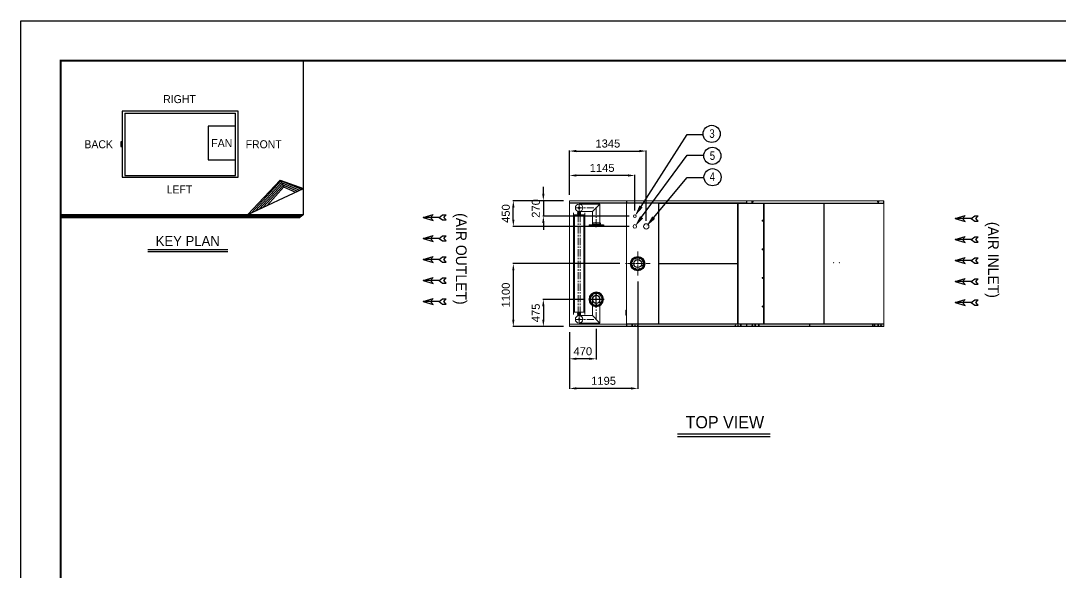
# Model space of a CAD drawing. Header units: millimetres. Extents: x -17070 to 51815, y -291348 to 34245.
# Drawn here: x 22408 to 40584, y 24602 to 34245 of the extents above; entities that cross this region are included whole.
import ezdxf
from ezdxf import colors
from ezdxf.entities.mleader import LeaderData, LeaderLine
from ezdxf.enums import TextEntityAlignment as Align
from ezdxf.math import Vec2, Vec3

# ---------------------------------------------------------------- set-up
doc = ezdxf.new("R2010")
doc.units = ezdxf.units.MM
doc.linetypes.add('CENTER', pattern=[2, 1.25, -0.25, 0.25, -0.25])
doc.linetypes.add('HIDDEN', pattern=[0.375, 0.25, -0.125])
for name, color, linetype in [('1', 1, 'CENTER'), ('3', 7, 'Continuous'), ('center', 1, 'CENTER'), ('FOUNDATION', 3, 'Continuous'), ('냉각탑', 4, 'Continuous'), ('냉각탑_box', 1, 'Continuous'), ('냉각탑_dim', 1, 'Continuous'), ('냉각탑_form', 1, 'Continuous'), ('냉각탑_text', 3, 'Continuous')]:
    doc.layers.add(name, color=color, linetype=linetype)
doc.styles.get("Standard").update_dxf_attribs({"font": 'arial.ttf'})
doc.styles.add('돋움', font='Dotum.ttf')
doc.dimstyles.new('1.40', dxfattribs={"dimscale": 20, "dimtxt": 1.5, "dimasz": 1, "dimexe": 0.5, "dimexo": 0.5, "dimgap": 0.5, "dimtad": 1, "dimdec": 0, "dimzin": 0, "dimdsep": 46, "dimtxsty": 'Standard', "dimcen": 0, "dimclrd": 2, "dimclre": 2, "dimclrt": 3, "dimadec": 0, "dimazin": 0, "dimtfac": 1, "dimtdec": 0, "dimtmove": 0, "dimatfit": 0, "dimfxl": 1, "dimtolj": 1, "dimtzin": 0, "dimlwd": -1, "dimlwe": -1, "dimarcsym": 0})

# ---------------------------------------------------------------- blocks, each defined once
blk = doc.blocks.new('화살표 IN OUT')
at = {"layer": '냉각탑_dim'}
for p, q in [((-323, 43), (-384, 43)), ((-343, 0), (-384, 43)), ((-384, -43), (-343, 0)), ((-266, 0), (-323, 43)), ((-266, 0), (-323, -43)), ((-266, 0), (0, 0)), ((-163, 50), (-122, 0)), ((0, 0), (-163, 50)), ((-163, -50), (-122, 0)), ((0, 0), (-163, -50)), ((-323, -43), (-384, -43))]:
    blk.add_line(p, q, dxfattribs=at)
blk = doc.blocks.new('*D269')
at = {"color": 2, "transparency": 16777216}
for p, q in [((32001, 28799), (32001, 28324)), ((32471, 28859), (32471, 28324)), ((32351, 28334), (32121, 28334))]:
    blk.add_line(p, q, dxfattribs=at)
for points in [[(32121, 28354), (32121, 28314), (32001, 28334)], [(32351, 28354), (32351, 28314), (32471, 28334)]]:
    blk.add_solid(points, dxfattribs=at)
at = {"layer": 'Defpoints', "color": 0, "transparency": 16777216}
for p in [(32471, 28959), (32001, 28899), (32001, 28334)]:
    blk.add_point(p, dxfattribs=at)
at = {"color": 3, "lineweight": 5, "transparency": 16777216, "insert": (32236, 28465), "char_height": 140, "attachment_point": 5}
blk.add_mtext('\\A1;470', dxfattribs=at)
blk = doc.blocks.new('*D270')
at = {"color": 2, "transparency": 16777216}
for p, q in [((32246, 29373), (31536, 29373)), ((31546, 29253), (31546, 29019)), ((31901, 28899), (31536, 28899))]:
    blk.add_line(p, q, dxfattribs=at)
for points in [[(31526, 29253), (31566, 29253), (31546, 29373)], [(31526, 29019), (31566, 29019), (31546, 28899)]]:
    blk.add_solid(points, dxfattribs=at)
at = {"layer": 'Defpoints', "color": 0, "transparency": 16777216}
for p in [(32346, 29373), (31546, 28899), (32001, 28899)]:
    blk.add_point(p, dxfattribs=at)
at = {"color": 3, "lineweight": 5, "transparency": 16777216, "insert": (31415, 29136), "char_height": 140, "attachment_point": 5, "rotation": 90}
blk.add_mtext('\\A1;475', dxfattribs=at)
blk = doc.blocks.new('*D271')
at = {"color": 2, "transparency": 16777216}
for p, q in [((32882, 29999), (31011, 29999)), ((31021, 29879), (31021, 29019)), ((31901, 28899), (31011, 28899))]:
    blk.add_line(p, q, dxfattribs=at)
for points in [[(31001, 29879), (31041, 29879), (31021, 29999)], [(31001, 29019), (31041, 29019), (31021, 28899)]]:
    blk.add_solid(points, dxfattribs=at)
at = {"layer": 'Defpoints', "color": 0, "transparency": 16777216}
for p in [(32982, 29999), (31021, 28899), (32001, 28899)]:
    blk.add_point(p, dxfattribs=at)
at = {"color": 3, "lineweight": 5, "transparency": 16777216, "insert": (30890, 29449), "char_height": 140, "attachment_point": 5, "rotation": 90}
blk.add_mtext('\\A1;1100', dxfattribs=at)
blk = doc.blocks.new('*D272')
at = {"color": 2, "transparency": 16777216}
for p, q in [((31546, 31219), (31546, 31339)), ((31901, 31099), (31536, 31099)), ((31546, 31099), (31546, 30829)), ((33046, 30829), (31536, 30829)), ((31546, 30709), (31546, 30589))]:
    blk.add_line(p, q, dxfattribs=at)
for points in [[(31526, 31219), (31566, 31219), (31546, 31099)], [(31526, 30709), (31566, 30709), (31546, 30829)]]:
    blk.add_solid(points, dxfattribs=at)
at = {"layer": 'Defpoints', "color": 0, "transparency": 16777216}
for p in [(32001, 31099), (31546, 30829), (33146, 30829)]:
    blk.add_point(p, dxfattribs=at)
at = {"color": 3, "lineweight": 5, "transparency": 16777216, "insert": (31415, 30964), "char_height": 140, "attachment_point": 5, "rotation": 90}
blk.add_mtext('\\A1;270', dxfattribs=at)
blk = doc.blocks.new('*D273')
at = {"color": 2, "transparency": 16777216}
for p, q in [((32001, 31199), (32001, 31977)), ((32121, 31967), (33226, 31967)), ((33346, 30749), (33346, 31977))]:
    blk.add_line(p, q, dxfattribs=at)
for points in [[(32121, 31987), (32121, 31947), (32001, 31967)], [(33226, 31987), (33226, 31947), (33346, 31967)]]:
    blk.add_solid(points, dxfattribs=at)
at = {"layer": 'Defpoints', "color": 0, "transparency": 16777216}
for p in [(33346, 31967), (32001, 31099), (33346, 30649)]:
    blk.add_point(p, dxfattribs=at)
at = {"color": 3, "lineweight": 5, "transparency": 16777216, "insert": (32674, 32098), "char_height": 140, "attachment_point": 5}
blk.add_mtext('\\A1;1345', dxfattribs=at)
blk = doc.blocks.new('*D279')
at = {"color": 2, "transparency": 16777216}
for p, q in [((31901, 31099), (31011, 31099)), ((31021, 30769), (31021, 30979)), ((33046, 30649), (31011, 30649))]:
    blk.add_line(p, q, dxfattribs=at)
for points in [[(31001, 30979), (31041, 30979), (31021, 31099)], [(31001, 30769), (31041, 30769), (31021, 30649)]]:
    blk.add_solid(points, dxfattribs=at)
at = {"layer": 'Defpoints', "color": 0, "transparency": 16777216}
for p in [(31021, 31099), (32001, 31099), (33146, 30649)]:
    blk.add_point(p, dxfattribs=at)
at = {"color": 3, "lineweight": 5, "transparency": 16777216, "insert": (30890, 30874), "char_height": 140, "attachment_point": 5, "rotation": 90}
blk.add_mtext('\\A1;450', dxfattribs=at)
blk = doc.blocks.new('*D280')
at = {"color": 2, "transparency": 16777216}
for p, q in [((33196, 29684), (33196, 27806)), ((32001, 28799), (32001, 27806)), ((33076, 27816), (32121, 27816))]:
    blk.add_line(p, q, dxfattribs=at)
for points in [[(32121, 27836), (32121, 27796), (32001, 27816)], [(33076, 27836), (33076, 27796), (33196, 27816)]]:
    blk.add_solid(points, dxfattribs=at)
at = {"layer": 'Defpoints', "color": 0, "transparency": 16777216}
for p in [(33196, 29784), (32001, 28899), (32001, 27816)]:
    blk.add_point(p, dxfattribs=at)
at = {"color": 3, "lineweight": 5, "transparency": 16777216, "insert": (32599, 27948), "char_height": 140, "attachment_point": 5}
blk.add_mtext('\\A1;1195', dxfattribs=at)
blk = doc.blocks.new('*D281')
at = {"color": 2, "transparency": 16777216}
for p, q in [((32001, 31199), (32001, 31550)), ((33026, 31540), (32121, 31540)), ((33146, 30929), (33146, 31550))]:
    blk.add_line(p, q, dxfattribs=at)
for points in [[(32121, 31560), (32121, 31520), (32001, 31540)], [(33026, 31560), (33026, 31520), (33146, 31540)]]:
    blk.add_solid(points, dxfattribs=at)
at = {"layer": 'Defpoints', "color": 0, "transparency": 16777216}
for p in [(32001, 31540), (32001, 31099), (33146, 30829)]:
    blk.add_point(p, dxfattribs=at)
at = {"color": 3, "lineweight": 5, "transparency": 16777216, "insert": (32574, 31672), "char_height": 140, "attachment_point": 5}
blk.add_mtext('\\A1;1145', dxfattribs=at)
blk = doc.blocks.new('A$C1AC2210B')
for p, q in [((10, 193), (40, 193)), ((10, 57), (10, 193)), ((40, 193), (45, 197)), ((40, 57), (40, 193)), ((45, 250), (65, 250)), ((45, 0), (45, 250)), ((45, 241), (65, 241)), ((45, 218), (65, 218)), ((65, 0), (65, 250)), ((65, 214), (68, 214)), ((68, 36), (68, 214)), ((10, 57), (40, 57)), ((40, 57), (45, 53)), ((45, 31), (65, 31)), ((45, 8), (65, 8)), ((65, 36), (68, 36)), ((45, 0), (65, 0))]:
    blk.add_line(p, q)
at = {"color": 1, "linetype": 'CENTER', "ltscale": 10}
for p, q in [((39, 230), (72, 230)), ((83, 125), (0, 125)), ((39, 20), (72, 20))]:
    blk.add_line(p, q, dxfattribs=at)
blk = doc.blocks.new('A$C08424155')
at = {"color": 1, "linetype": 'CENTER', "ltscale": 10}
for p, q in [((139, 279), (139, 0)), ((0, 139), (279, 139))]:
    blk.add_line(p, q, dxfattribs=at)
for centre, radius in [((139, 139), 125), ((65, 214), 11.5), ((139, 139), 68.1), ((139, 244), 11.5), ((214, 214), 11.5), ((34, 139), 11.5), ((65, 65), 11.5), ((139, 34), 11.5), ((214, 65), 11.5), ((244, 139), 11.5)]:
    blk.add_circle(centre, radius)
blk.add_circle((139, 139), 105, dxfattribs=at)
blk = doc.blocks.new('4')
at = {"color": 0, "lineweight": 20}
for p, q in [((32999, 31099), (32001, 31099)), ((32001, 31099), (32001, 28899)), ((32999, 31096), (32001, 31096)), ((32004, 31099), (32004, 28899)), ((32999, 31060), (32001, 31060)), ((32999, 31057), (32001, 31057)), ((32999, 28946), (32999, 31051)), ((33564, 31051), (33564, 30003)), ((33568, 31051), (33568, 30003)), ((33564, 29994), (33564, 28946)), ((33568, 29994), (33568, 28946)), ((33003, 28943), (33559, 28943))]:
    blk.add_line(p, q, dxfattribs=at)
at = {"lineweight": 20}
for p, q in [((33003, 31099), (32999, 31099)), ((32147, 30914), (32147, 30849)), ((32163, 30849), (32163, 30910)), ((32171, 31039), (32536, 31037)), ((32171, 30909), (32406, 30909)), ((32180, 30910), (32180, 30849)), ((32196, 30849), (32196, 30914)), ((32406, 30909), (32536, 31037)), ((32406, 30653), (32406, 30909)), ((32536, 30653), (32536, 31037)), ((32071, 30889), (32073, 30889)), ((32071, 30849), (32071, 30889)), ((32071, 30849), (32271, 30849)), ((32071, 30847), (32271, 30847)), ((32071, 29151), (32071, 30847)), ((32073, 30851), (32073, 30889)), ((32073, 30851), (32269, 30851)), ((32073, 30847), (32073, 30849)), ((32089, 29151), (32089, 30847)), ((32163, 30884), (32146, 30884)), ((32146, 30884), (32146, 30876)), ((32163, 30876), (32146, 30876)), ((32146, 30876), (32147, 30874)), ((32163, 30874), (32147, 30874)), ((32163, 30876), (32163, 30884)), ((32163, 30874), (32163, 30876)), ((32196, 30884), (32179, 30884)), ((32179, 30884), (32179, 30876)), ((32196, 30876), (32179, 30876)), ((32179, 30876), (32180, 30874)), ((32196, 30874), (32180, 30874)), ((32196, 30876), (32196, 30884)), ((32196, 30874), (32196, 30876)), ((32253, 29151), (32253, 30847)), ((32269, 30889), (32271, 30889)), ((32269, 30851), (32269, 30889)), ((32269, 30847), (32269, 30849)), ((32271, 30849), (32271, 30889)), ((32271, 29151), (32271, 30847)), ((32536, 30653), (32406, 30653)), ((32406, 29373), (32406, 29089)), ((32536, 29373), (32536, 28960)), ((32071, 29151), (32271, 29151)), ((32071, 29149), (32271, 29149)), ((32071, 29109), (32071, 29149)), ((32071, 29109), (32073, 29109)), ((32073, 29151), (32073, 29149)), ((32073, 29147), (32269, 29147)), ((32073, 29109), (32073, 29147)), ((32146, 29122), (32147, 29124)), ((32163, 29122), (32146, 29122)), ((32146, 29114), (32146, 29122)), ((32163, 29114), (32146, 29114)), ((32147, 29083), (32147, 29149)), ((32163, 29124), (32147, 29124)), ((32163, 29149), (32163, 29087)), ((32163, 29124), (32163, 29122)), ((32163, 29122), (32163, 29114)), ((32171, 29089), (32406, 29089)), ((32179, 29122), (32180, 29124)), ((32196, 29122), (32179, 29122)), ((32179, 29114), (32179, 29122)), ((32196, 29114), (32179, 29114)), ((32180, 29087), (32180, 29149)), ((32196, 29124), (32180, 29124)), ((32196, 29149), (32196, 29083)), ((32196, 29124), (32196, 29122)), ((32196, 29122), (32196, 29114)), ((32269, 29151), (32269, 29149)), ((32269, 29109), (32269, 29147)), ((32269, 29109), (32271, 29109)), ((32271, 29109), (32271, 29149)), ((32406, 29089), (32536, 28960)), ((32001, 28941), (33003, 28941)), ((32001, 28938), (33003, 28938)), ((32001, 28902), (33003, 28902)), ((32171, 28959), (32536, 28959)), ((32999, 28902), (32999, 28899)), ((32001, 28899), (33003, 28899))]:
    blk.add_line(p, q, dxfattribs=at)
at = {"color": 0, "lineweight": 20, "ltscale": 0.019444}
for p, q in [((32999, 31060), (32999, 31095)), ((33001, 31060), (33001, 31095)), ((33003, 31095), (33003, 31060)), ((32999, 28902), (32999, 28937)), ((33001, 28902), (33001, 28937)), ((33003, 28902), (33003, 28937))]:
    blk.add_line(p, q, dxfattribs=at)
at = {"color": 0, "lineweight": 20, "ltscale": 0.001111}
for p, q in [((32999, 31095), (33001, 31095)), ((33568, 29998), (33568, 30000)), ((33664, 30000), (33664, 29998)), ((33667, 30000), (33667, 29998)), ((33716, 29998), (33716, 30000)), ((33718, 30000), (33718, 29998)), ((33718, 29998), (33718, 30000)), ((33721, 29998), (33721, 30000)), ((33723, 29998), (33723, 30000)), ((33001, 28902), (32999, 28902)), ((33012, 28941), (33012, 28943)), ((33691, 28943), (33691, 28941)), ((33723, 28941), (33723, 28943))]:
    blk.add_line(p, q, dxfattribs=at)
at = {"color": 0, "lineweight": 20, "ltscale": 0.001944}
for p, q in [((33003, 31095), (33003, 31099)), ((33003, 31060), (33003, 31057)), ((33564, 31051), (33564, 31055)), ((33568, 31055), (33564, 31055)), ((33564, 31051), (33568, 31051)), ((33568, 31055), (33568, 31051)), ((33564, 30003), (33568, 30003)), ((33564, 29994), (33568, 29994)), ((33568, 30000), (33568, 30003)), ((33568, 29998), (33568, 29994)), ((33003, 28937), (33003, 28941)), ((33003, 28899), (33003, 28902)), ((33564, 28946), (33568, 28946)), ((33564, 28943), (33564, 28946)), ((33568, 28943), (33564, 28943)), ((33568, 28943), (33568, 28946))]:
    blk.add_line(p, q, dxfattribs=at)
at = {"color": 7, "lineweight": 20}
for p, q in [((33003, 31099), (35096, 31099)), ((33003, 31095), (35096, 31095)), ((37497, 31099), (35106, 31099)), ((37497, 31094), (35106, 31094)), ((35096, 31060), (33003, 31060)), ((35096, 31057), (33003, 31057)), ((34943, 31055), (33568, 31055)), ((34943, 31051), (33568, 31051)), ((34943, 30003), (34943, 31051)), ((34946, 30003), (34946, 31051)), ((34948, 31052), (34948, 28946)), ((34951, 31052), (34951, 28946)), ((35398, 28946), (35398, 31052)), ((35401, 28946), (35401, 31052)), ((35402, 28946), (35402, 31052)), ((35403, 31052), (35403, 28946)), ((36448, 31055), (35406, 31055)), ((35406, 31052), (35406, 28946)), ((36448, 31052), (35406, 31052)), ((36448, 28946), (36448, 31052)), ((36451, 28946), (36451, 31052)), ((36453, 31052), (36453, 28946)), ((37498, 31055), (36456, 31055)), ((36456, 31052), (36456, 28946)), ((37498, 31052), (36456, 31052)), ((37498, 28946), (37498, 31052)), ((37501, 28946), (37501, 31052)), ((33568, 30003), (34943, 30003)), ((33568, 30000), (34943, 30000)), ((34943, 29998), (33568, 29998)), ((34943, 29994), (33568, 29994)), ((34943, 28946), (34943, 29994)), ((34946, 28946), (34946, 29994)), ((33003, 28941), (35096, 28941)), ((33003, 28937), (35096, 28937)), ((33003, 28902), (35096, 28902)), ((33568, 28946), (34943, 28946)), ((33568, 28943), (34943, 28943)), ((35104, 28941), (36198, 28941)), ((35104, 28938), (36198, 28938)), ((35108, 28941), (36381, 28941)), ((36185, 28902), (35118, 28902)), ((35406, 28946), (36448, 28946)), ((35406, 28943), (36448, 28943)), ((36206, 28941), (37300, 28941)), ((36206, 28938), (37300, 28938)), ((37287, 28902), (36220, 28902)), ((36383, 28941), (37496, 28941)), ((36456, 28946), (37498, 28946)), ((36456, 28943), (37498, 28943)), ((33003, 28899), (35096, 28899)), ((36185, 28899), (35118, 28899)), ((37287, 28899), (36220, 28899))]:
    blk.add_line(p, q, dxfattribs=at)
at = {"color": 7, "lineweight": 20, "ltscale": 0.001944}
for p, q in [((35096, 31095), (35096, 31099)), ((34943, 31055), (34943, 31051)), ((34946, 31051), (34943, 31051)), ((35096, 31060), (35096, 31057)), ((34943, 30000), (34943, 30003)), ((34946, 30003), (34943, 30003)), ((34943, 29998), (34943, 29994)), ((34946, 29994), (34943, 29994)), ((34943, 28943), (34943, 28946)), ((34946, 28946), (34943, 28946)), ((35096, 28937), (35096, 28941)), ((35096, 28899), (35096, 28902))]:
    blk.add_line(p, q, dxfattribs=at)
at = {"color": 7, "lineweight": 20, "ltscale": 0.019444}
for p, q in [((35096, 31095), (35096, 31060)), ((35097, 31095), (35097, 31060)), ((35099, 31095), (35099, 31060)), ((35096, 28902), (35096, 28937)), ((35097, 28937), (35097, 28902)), ((35099, 28937), (35099, 28902))]:
    blk.add_line(p, q, dxfattribs=at)
at = {"color": 7, "lineweight": 20, "ltscale": 0.001111}
for p, q in [((35097, 31095), (35099, 31095)), ((34948, 30573), (34946, 30573)), ((34948, 30473), (34946, 30473)), ((34948, 30199), (34946, 30199)), ((34948, 30199), (34946, 30199)), ((34333, 29998), (34333, 30000)), ((36453, 30028), (36451, 30028)), ((36453, 30001), (36451, 30001)), ((36453, 29998), (36451, 29998)), ((36451, 29994), (36453, 29994)), ((34948, 29799), (34946, 29799)), ((34948, 29520), (34946, 29520)), ((34948, 29420), (34946, 29420)), ((34943, 28946), (34943, 28944)), ((34946, 28946), (34948, 28946)), ((34971, 28943), (34971, 28941)), ((35099, 28902), (35097, 28902)), ((36201, 28903), (36203, 28903)), ((36453, 28946), (36451, 28946)), ((37303, 28903), (37305, 28903)), ((37497, 28941), (37497, 28943)), ((37498, 28943), (37498, 28941)), ((36208, 28899), (36208, 28897)), ((36808, 28899), (36808, 28897))]:
    blk.add_line(p, q, dxfattribs=at)
at = {"color": 7, "lineweight": 20, "ltscale": 0.001778}
for p, q in [((35104, 31094), (35101, 31094)), ((37501, 31094), (37498, 31094))]:
    blk.add_line(p, q, dxfattribs=at)
at = {"color": 7, "lineweight": 20, "ltscale": 0.021834}
for p, q in [((35101, 31055), (35101, 31094)), ((35104, 31055), (35104, 31094)), ((35106, 31094), (35106, 31055)), ((37497, 31094), (37497, 31055)), ((37498, 31094), (37498, 31055))]:
    blk.add_line(p, q, dxfattribs=at)
at = {"color": 7, "lineweight": 20, "ltscale": 0.002611}
for p, q in [((35106, 31099), (35106, 31094)), ((37497, 31099), (37497, 31094))]:
    blk.add_line(p, q, dxfattribs=at)
at = {"color": 7, "lineweight": 20, "ltscale": 0.023556}
blk.add_line((37501, 31094), (37501, 31052), dxfattribs=at)
at = {"color": 1, "linetype": 'CENTER', "lineweight": 20, "ltscale": 100}
for p, q in [((32106, 30974), (32471, 30974)), ((32171, 30909), (32171, 31039)), ((32471, 30974), (32471, 30653)), ((32155, 30849), (32155, 29149)), ((32188, 30849), (32188, 29149)), ((32536, 29373), (32406, 29373)), ((32471, 29024), (32471, 29440)), ((32171, 29089), (32171, 28959)), ((32106, 29024), (32471, 29024))]:
    blk.add_line(p, q, dxfattribs=at)
at = {"color": 1, "linetype": 'CENTER', "lineweight": 20}
for p, q in [((32194, 30974), (32149, 30974)), ((32155, 30849), (32155, 30912)), ((32188, 30849), (32188, 30912)), ((32155, 29149), (32155, 29086)), ((32188, 29149), (32188, 29086)), ((32194, 29024), (32149, 29024))]:
    blk.add_line(p, q, dxfattribs=at)
at = {"color": 0, "lineweight": 20, "ltscale": 0.000235611}
for p, q in [((33003, 31055), (33003, 31055)), ((33003, 28943), (33003, 28943))]:
    blk.add_line(p, q, dxfattribs=at)
at = {"color": 0, "lineweight": 20, "ltscale": 0.079781}
blk.add_line((33147, 31055), (33003, 31055), dxfattribs=at)
at = {"color": 0, "lineweight": 20, "ltscale": 0.08516}
blk.add_line((33300, 31055), (33147, 31055), dxfattribs=at)
at = {"color": 0, "lineweight": 20, "ltscale": 0.037463}
blk.add_line((33300, 31055), (33367, 31055), dxfattribs=at)
at = {"color": 0, "lineweight": 20, "ltscale": 0.005645}
blk.add_line((33378, 31055), (33367, 31055), dxfattribs=at)
at = {"color": 0, "lineweight": 20, "ltscale": 0.034979}
blk.add_line((33441, 31055), (33378, 31055), dxfattribs=at)
at = {"color": 0, "lineweight": 20, "ltscale": 0.059235}
blk.add_line((33441, 31055), (33547, 31055), dxfattribs=at)
at = {"color": 0, "lineweight": 20, "ltscale": 0.006389}
blk.add_line((33547, 31055), (33559, 31055), dxfattribs=at)
at = {"color": 0, "lineweight": 20, "ltscale": 0.000942901}
blk.add_line((33562, 31053), (33562, 31055), dxfattribs=at)
at = {"color": 0, "lineweight": 20, "ltscale": 0.001382}
blk.add_line((33562, 31055), (33564, 31055), dxfattribs=at)
at = {"color": 0, "lineweight": 20, "ltscale": 0.000953889}
blk.add_line((33562, 31053), (33562, 31055), dxfattribs=at)
at = {"color": 0, "lineweight": 20, "ltscale": 6.55358e-06}
blk.add_line((33562, 31055), (33562, 31055), dxfattribs=at)
at = {"color": 0, "lineweight": 20, "ltscale": 0.319444}
blk.add_line((33562, 31051), (33562, 28943), dxfattribs=at)
at = {"color": 7, "lineweight": 20, "ltscale": 0.004778}
blk.add_line((34951, 31055), (34943, 31055), dxfattribs=at)
at = {"color": 7, "lineweight": 20, "ltscale": 0.000833335}
for p, q in [((34943, 31051), (34943, 31053)), ((36198, 28903), (36200, 28903)), ((37300, 28903), (37302, 28903)), ((37500, 28903), (37498, 28903))]:
    blk.add_line(p, q, dxfattribs=at)
at = {"color": 7, "lineweight": 20, "ltscale": 0.003056}
for p, q in [((34948, 31051), (34943, 31051)), ((34943, 28941), (34943, 28946))]:
    blk.add_line(p, q, dxfattribs=at)
at = {"color": 7, "lineweight": 20, "ltscale": 0.001722}
for p, q in [((34948, 31052), (34951, 31052)), ((34951, 31055), (34951, 31052)), ((35398, 31055), (35398, 31052)), ((35401, 31052), (35398, 31052)), ((35403, 31052), (35406, 31052)), ((35406, 31052), (35406, 31055)), ((36448, 31055), (36448, 31052)), ((36451, 31052), (36448, 31052)), ((36453, 31052), (36456, 31052)), ((36456, 31055), (36456, 31052)), ((37498, 31055), (37498, 31052)), ((37501, 31052), (37498, 31052)), ((36451, 30548), (36451, 30545)), ((36451, 30508), (36451, 30511)), ((36451, 29489), (36451, 29486)), ((36451, 29449), (36451, 29452)), ((34948, 28946), (34951, 28946)), ((34951, 28943), (34951, 28946)), ((35104, 28938), (35104, 28941)), ((35118, 28902), (35118, 28899)), ((35401, 28946), (35398, 28946)), ((35398, 28943), (35398, 28946)), ((35403, 28946), (35406, 28946)), ((35406, 28946), (35406, 28943)), ((36185, 28902), (36185, 28899)), ((36198, 28938), (36198, 28941)), ((36206, 28938), (36206, 28941)), ((36220, 28902), (36220, 28899)), ((36451, 28946), (36448, 28946)), ((36448, 28943), (36448, 28946)), ((36453, 28946), (36456, 28946)), ((36456, 28943), (36456, 28946)), ((37287, 28902), (37287, 28899)), ((37300, 28938), (37300, 28941)), ((37308, 28938), (37308, 28941)), ((37322, 28902), (37322, 28899)), ((37485, 28902), (37485, 28899)), ((37498, 28943), (37498, 28946)), ((37501, 28946), (37498, 28946)), ((37498, 28938), (37498, 28941))]:
    blk.add_line(p, q, dxfattribs=at)
at = {"color": 7, "lineweight": 20, "ltscale": 0.248222}
for p, q in [((35398, 31055), (34951, 31055)), ((35398, 31052), (34951, 31052)), ((34951, 28946), (35398, 28946)), ((34951, 28943), (35398, 28943))]:
    blk.add_line(p, q, dxfattribs=at)
at = {"color": 7, "lineweight": 20, "ltscale": 4.07181e-05}
blk.add_line((34951, 31052), (34951, 31052), dxfattribs=at)
at = {"color": 7, "lineweight": 20, "ltscale": 3.41968e-05}
blk.add_line((35356, 31055), (35356, 31055), dxfattribs=at)
at = {"color": 7, "lineweight": 20, "ltscale": 0.004556}
for p, q in [((35398, 31053), (35406, 31053)), ((36448, 31055), (36456, 31055)), ((36448, 31052), (36456, 31052)), ((35398, 28944), (35406, 28944)), ((36456, 28943), (36448, 28943))]:
    blk.add_line(p, q, dxfattribs=at)
at = {"color": 7, "lineweight": 20, "ltscale": 0.000277793}
for p, q in [((35402, 31052), (35401, 31052)), ((35402, 28946), (35401, 28946))]:
    blk.add_line(p, q, dxfattribs=at)
at = {"color": 7, "lineweight": 20, "ltscale": 0.000833333}
for p, q in [((35403, 31052), (35402, 31052)), ((35403, 28946), (35402, 28946)), ((36185, 28900), (36185, 28902)), ((36198, 28939), (36198, 28938)), ((37485, 28900), (37485, 28902)), ((37498, 28939), (37498, 28938))]:
    blk.add_line(p, q, dxfattribs=at)
at = {"color": 7, "lineweight": 20, "ltscale": 0.001295}
blk.add_line((37500, 31052), (37498, 31052), dxfattribs=at)
at = {"color": 6, "linetype": 'HIDDEN', "lineweight": 20}
for p, q in [((32073, 29151), (32073, 30847)), ((32269, 29151), (32269, 30847))]:
    blk.add_line(p, q, dxfattribs=at)
at = {"color": 7, "lineweight": 20, "ltscale": 5.55735e-05}
for p, q in [((36451, 30548), (36451, 30548)), ((36451, 30508), (36451, 30508)), ((36451, 29489), (36451, 29489)), ((36451, 29449), (36451, 29449))]:
    blk.add_line(p, q, dxfattribs=at)
at = {"color": 7, "lineweight": 20, "ltscale": 5.55722e-05}
for p, q in [((36451, 30545), (36451, 30545)), ((36451, 30511), (36451, 30511)), ((36451, 29486), (36451, 29486)), ((36451, 29452), (36451, 29452))]:
    blk.add_line(p, q, dxfattribs=at)
at = {"color": 7, "lineweight": 20, "ltscale": 0.018778}
for p, q in [((36451, 30545), (36451, 30511)), ((36451, 29486), (36451, 29452))]:
    blk.add_line(p, q, dxfattribs=at)
at = {"color": 7, "lineweight": 20, "ltscale": 0.222222}
blk.add_line((37501, 29799), (37501, 30199), dxfattribs=at)
at = {"color": 0, "lineweight": 20, "ltscale": 0.005}
blk.add_line((33564, 29994), (33564, 30003), dxfattribs=at)
at = {"color": 7, "lineweight": 20, "ltscale": 0.005}
blk.add_line((34943, 29994), (34943, 30003), dxfattribs=at)
at = {"color": 0, "lineweight": 20, "ltscale": 0.005556}
for p, q in [((32999, 29185), (32989, 29185)), ((32999, 29096), (32989, 29096))]:
    blk.add_line(p, q, dxfattribs=at)
at = {"color": 0, "lineweight": 20, "ltscale": 0.0495}
blk.add_line((32989, 29096), (32989, 29185), dxfattribs=at)
at = {"color": 0, "lineweight": 20, "ltscale": 0.000203026}
blk.add_line((32999, 28937), (32999, 28938), dxfattribs=at)
at = {"color": 0, "lineweight": 20, "ltscale": 0.000203598}
blk.add_line((32999, 28902), (32999, 28902), dxfattribs=at)
at = {"color": 0, "lineweight": 20, "ltscale": 0.000222127}
blk.add_line((33002, 28941), (33003, 28941), dxfattribs=at)
at = {"color": 0, "lineweight": 20, "ltscale": 1.29947e-05}
blk.add_line((33002, 28941), (33002, 28941), dxfattribs=at)
at = {"color": 0, "lineweight": 20, "ltscale": 0.000580935}
blk.add_line((33002, 28938), (33002, 28939), dxfattribs=at)
at = {"color": 0, "lineweight": 20, "ltscale": 0.000222221}
blk.add_line((33002, 28938), (33003, 28938), dxfattribs=at)
at = {"color": 0, "lineweight": 20, "ltscale": 0.019889}
blk.add_line((33002, 28938), (33002, 28902), dxfattribs=at)
at = {"color": 0, "lineweight": 20, "ltscale": 0.000222222}
blk.add_line((33003, 28902), (33002, 28902), dxfattribs=at)
at = {"color": 0, "lineweight": 20, "ltscale": 0.00303}
blk.add_line((33559, 28943), (33564, 28943), dxfattribs=at)
at = {"color": 0, "lineweight": 20, "ltscale": 0.003061}
blk.add_line((33717, 28941), (33723, 28941), dxfattribs=at)
at = {"color": 7, "lineweight": 20, "ltscale": 0.338889}
blk.add_line((34943, 28941), (34333, 28941), dxfattribs=at)
at = {"color": 7, "lineweight": 20, "ltscale": 0.001016}
blk.add_line((34943, 28941), (34945, 28941), dxfattribs=at)
at = {"color": 7, "lineweight": 20, "ltscale": 0.003761}
blk.add_line((34951, 28943), (34945, 28943), dxfattribs=at)
at = {"color": 7, "lineweight": 20, "ltscale": 0.014666}
blk.add_line((34971, 28941), (34945, 28941), dxfattribs=at)
at = {"color": 7, "lineweight": 20, "ltscale": 0.000222226}
for p, q in [((35096, 28941), (35096, 28941)), ((35099, 28937), (35099, 28938))]:
    blk.add_line(p, q, dxfattribs=at)
at = {"color": 7, "lineweight": 20, "ltscale": 1.29913e-05}
blk.add_line((35096, 28941), (35096, 28941), dxfattribs=at)
at = {"color": 7, "lineweight": 20, "ltscale": 0.000580935}
for p, q in [((35096, 28939), (35096, 28938)), ((35096, 28938), (35096, 28939))]:
    blk.add_line(p, q, dxfattribs=at)
at = {"color": 7, "lineweight": 20, "ltscale": 0.019889}
for p, q in [((35096, 28938), (35096, 28902)), ((35096, 28902), (35096, 28938)), ((35101, 28902), (35101, 28938)), ((35103, 28902), (35103, 28938)), ((35104, 28938), (35104, 28902)), ((36198, 28902), (36198, 28938)), ((36198, 28938), (36198, 28902)), ((36200, 28938), (36200, 28902)), ((36201, 28902), (36201, 28938)), ((36203, 28902), (36203, 28938)), ((36205, 28902), (36205, 28938)), ((36206, 28938), (36206, 28902)), ((36206, 28902), (36206, 28938)), ((37300, 28902), (37300, 28938)), ((37302, 28902), (37302, 28938)), ((37303, 28902), (37303, 28938)), ((37305, 28902), (37305, 28938)), ((37307, 28902), (37307, 28938)), ((37308, 28938), (37308, 28902)), ((37498, 28938), (37498, 28902)), ((37498, 28902), (37498, 28938)), ((37500, 28902), (37500, 28938)), ((37501, 28902), (37501, 28938))]:
    blk.add_line(p, q, dxfattribs=at)
at = {"color": 7, "lineweight": 20, "ltscale": 0.000222222}
blk.add_line((35096, 28938), (35096, 28938), dxfattribs=at)
at = {"color": 7, "lineweight": 20, "ltscale": 0.000222318}
blk.add_line((35096, 28902), (35096, 28902), dxfattribs=at)
at = {"color": 7, "lineweight": 20, "ltscale": 0.000222128}
blk.add_line((35099, 28902), (35099, 28902), dxfattribs=at)
at = {"color": 7, "lineweight": 20, "ltscale": 0.002805}
blk.add_line((35101, 28938), (35101, 28943), dxfattribs=at)
at = {"color": 7, "lineweight": 20, "ltscale": 0.000833332}
for p, q in [((35104, 28903), (35103, 28903)), ((37307, 28903), (37308, 28903))]:
    blk.add_line(p, q, dxfattribs=at)
at = {"color": 7, "lineweight": 20, "ltscale": 0.000385434}
blk.add_line((35104, 28941), (35104, 28941), dxfattribs=at)
at = {"color": 7, "lineweight": 20, "ltscale": 0.0075}
for p, q in [((35118, 28902), (35104, 28902)), ((36198, 28902), (36185, 28902)), ((36220, 28902), (36206, 28902)), ((37300, 28902), (37287, 28902)), ((37322, 28902), (37308, 28902)), ((37498, 28902), (37485, 28902))]:
    blk.add_line(p, q, dxfattribs=at)
at = {"color": 7, "lineweight": 20, "ltscale": 0.006611}
for p, q in [((35116, 28900), (35104, 28900)), ((36198, 28900), (36186, 28900)), ((36218, 28900), (36206, 28900)), ((37288, 28900), (37300, 28900)), ((37320, 28900), (37308, 28900)), ((37486, 28900), (37498, 28900)), ((35116, 28899), (35104, 28899)), ((36198, 28899), (36186, 28899)), ((36218, 28899), (36206, 28899)), ((37288, 28899), (37300, 28899)), ((37320, 28899), (37308, 28899)), ((37486, 28899), (37498, 28899))]:
    blk.add_line(p, q, dxfattribs=at)
at = {"color": 7, "lineweight": 20, "ltscale": 0.000778491}
blk.add_line((35106, 28941), (35106, 28943), dxfattribs=at)
at = {"color": 7, "lineweight": 20, "ltscale": 0.000222959}
blk.add_line((35106, 28941), (35106, 28941), dxfattribs=at)
at = {"color": 7, "lineweight": 20, "ltscale": 0.000188599}
blk.add_line((35106, 28941), (35106, 28941), dxfattribs=at)
at = {"color": 7, "lineweight": 20, "ltscale": 0.000866582}
blk.add_line((35106, 28941), (35108, 28941), dxfattribs=at)
at = {"color": 7, "lineweight": 20, "ltscale": 0.00083333}
for p, q in [((35106, 28900), (35106, 28902)), ((37497, 28900), (37497, 28902))]:
    blk.add_line(p, q, dxfattribs=at)
at = {"color": 7, "lineweight": 20, "ltscale": 0.000888889}
for p, q in [((35116, 28900), (35116, 28899)), ((36185, 28899), (36185, 28900)), ((36186, 28899), (36186, 28900)), ((36218, 28899), (36218, 28900)), ((36381, 28943), (36381, 28941)), ((37288, 28899), (37288, 28900)), ((37320, 28899), (37320, 28900)), ((37485, 28899), (37485, 28900)), ((37486, 28899), (37486, 28900))]:
    blk.add_line(p, q, dxfattribs=at)
at = {"color": 7, "lineweight": 20, "ltscale": 0.055556}
blk.add_line((36178, 28941), (36278, 28941), dxfattribs=at)
at = {"color": 7, "lineweight": 20, "ltscale": 0.000222168}
blk.add_line((36178, 28941), (36178, 28941), dxfattribs=at)
at = {"color": 7, "lineweight": 20, "ltscale": 0.000778274}
blk.add_line((36205, 28903), (36206, 28903), dxfattribs=at)
at = {"color": 7, "lineweight": 20, "ltscale": 0.000888396}
for p, q in [((36220, 28900), (36218, 28900)), ((36220, 28899), (36218, 28899))]:
    blk.add_line(p, q, dxfattribs=at)
at = {"color": 7, "lineweight": 20, "ltscale": 0.000222138}
blk.add_line((36278, 28941), (36278, 28941), dxfattribs=at)
at = {"color": 7, "lineweight": 20, "ltscale": 0.001115}
blk.add_line((36381, 28941), (36383, 28941), dxfattribs=at)
at = {"color": 7, "lineweight": 20, "ltscale": 0.000884903}
blk.add_line((36383, 28943), (36383, 28941), dxfattribs=at)
at = {"color": 7, "lineweight": 20, "ltscale": 0.105444}
for p, q in [((37308, 28941), (37498, 28941)), ((37308, 28938), (37498, 28938))]:
    blk.add_line(p, q, dxfattribs=at)
at = {"color": 7, "lineweight": 20, "ltscale": 0.090444}
for p, q in [((37485, 28902), (37322, 28902)), ((37485, 28899), (37322, 28899))]:
    blk.add_line(p, q, dxfattribs=at)
at = {"color": 7, "lineweight": 20, "ltscale": 0.000884973}
blk.add_line((37496, 28943), (37496, 28941), dxfattribs=at)
at = {"color": 7, "lineweight": 20, "ltscale": 0.004555}
blk.add_line((37501, 28946), (37501, 28938), dxfattribs=at)
at = {"color": 0, "lineweight": 20, "ltscale": 0.00020375}
blk.add_line((33003, 28899), (33002, 28899), dxfattribs=at)
at = {"color": 7, "lineweight": 20, "ltscale": 0.000203927}
blk.add_line((35096, 28899), (35096, 28899), dxfattribs=at)
at = {"color": 7, "lineweight": 20, "ltscale": 0.000888001}
for p, q in [((35116, 28899), (35118, 28899)), ((37320, 28899), (37322, 28899))]:
    blk.add_line(p, q, dxfattribs=at)
at = {"color": 7, "lineweight": 20, "ltscale": 0.000888884}
for p, q in [((36185, 28899), (36186, 28899)), ((37287, 28899), (37288, 28899)), ((37485, 28899), (37486, 28899))]:
    blk.add_line(p, q, dxfattribs=at)
at = {"color": 7, "lineweight": 20, "ltscale": 0.004501}
for p, q in [((36198, 28899), (36206, 28899)), ((37300, 28899), (37308, 28899))]:
    blk.add_line(p, q, dxfattribs=at)
at = {"color": 7, "lineweight": 20, "ltscale": 0.016667}
for p, q in [((36208, 28897), (36238, 28897)), ((36778, 28897), (36808, 28897))]:
    blk.add_line(p, q, dxfattribs=at)
at = {"color": 7, "lineweight": 20, "ltscale": 0.001108}
for p, q in [((36238, 28899), (36238, 28897)), ((36778, 28899), (36778, 28897))]:
    blk.add_line(p, q, dxfattribs=at)
at = {"color": 7, "lineweight": 20, "ltscale": 0.3}
blk.add_line((36778, 28897), (36238, 28897), dxfattribs=at)
at = {"color": 7, "lineweight": 20}
for centre, radius in [((35201, 31078), 11.5), ((35201, 31078), 9), ((37401, 31078), 11.5), ((35382, 30749), 9.5), ((35382, 30749), 7.9), ((35382, 30749), 4.5), ((35382, 30749), 3), ((35382, 30249), 9.5), ((35382, 30249), 7.9), ((35382, 30249), 4.5), ((35382, 30249), 3), ((36622, 30013), 3), ((36722, 30013), 3), ((35382, 29749), 9.5), ((35382, 29749), 7.9), ((35382, 29749), 4.5), ((35382, 29749), 3), ((35382, 29249), 9.5), ((35382, 29249), 7.9), ((35382, 29249), 4.5), ((35382, 29249), 3), ((34903, 28920), 5), ((34949, 28920), 5), ((34999, 28920), 6.5), ((35201, 28920), 6.5), ((35251, 28920), 7), ((35314, 28920), 7), ((37338, 28920), 7), ((37335, 28920), 3), ((37401, 28920), 7), ((37451, 28920), 6.5)]:
    blk.add_circle(centre, radius, dxfattribs=at)
at = {"lineweight": 20}
for centre in [(32171, 30974), (32471, 29373), (32171, 29024)]:
    blk.add_circle(centre, 65.1, dxfattribs=at)
at = {"color": 0, "lineweight": 20}
for centre, radius in [((33146, 30829), 22.5), ((33146, 30649), 31.5), ((33346, 30649), 46), ((33099, 28920), 6.5), ((33149, 28920), 5), ((33195, 28920), 5)]:
    blk.add_circle(centre, radius, dxfattribs=at)
at = {"lineweight": 5}
for centre in [(33099, 30039), (33156, 30096), (33236, 30096), (33293, 30039), (33099, 29959), (33156, 29902), (33236, 29902), (33293, 29959)]:
    blk.add_circle(centre, 11.5, dxfattribs=at)
at = {"color": 0, "lineweight": 20}
for centre, radius, start, end in [((33003, 31095), 3.5, 90, 180), ((33003, 31095), 1.5, 90, 180), ((33003, 31060), 3.5, 180, 270), ((33003, 31051), 3.5, 90, 180), ((33003, 31060), 1.5, 180, 270), ((33038, 31051), 3.5, 89.7838, 90), ((33559, 31051), 3.5, 0, 90), ((33563, 31051), 3.5, 115.3796, 130.0052), ((33563, 31051), 3.5, 90, 90.5414), ((33568, 31051), 3.5, 90, 90.1867), ((33598, 31051), 3.5, 89.7692, 90), ((33003, 28946), 3.5, 180, 270), ((33003, 28937), 3.5, 90, 180), ((33002, 28938), 3.1, 90, 180), ((33003, 28902), 3.5, 180, 270), ((33002, 28902), 3.1, 180, 270), ((33003, 28937), 1.5, 90, 180), ((33003, 28902), 1.5, 180, 270)]:
    blk.add_arc(centre, radius, start, end, dxfattribs=at)
at = {"color": 7, "lineweight": 20}
for centre, radius, start, end in [((35096, 31095), 3.5, 0, 90), ((35096, 31095), 1.5, 0, 90), ((35106, 31094), 4.7, 90, 180), ((35106, 31094), 1.5, 90, 180), ((37497, 31094), 4.7, 0, 90), ((37497, 31094), 1.5, 0, 90), ((34062, 31051), 3.5, 90, 90.2294), ((34137, 31051), 3.5, 89.6584, 90), ((35061, 31051), 3.5, 90, 90.7517), ((35096, 31060), 3.5, 270, 0), ((35096, 31060), 1.5, 270, 0), ((35096, 31051), 3.5, 89.228, 90), ((37017, 31052), 3.1, 89.2712, 90), ((37242, 31052), 3.1, 89.1722, 90), ((37498, 31052), 3.1, 0, 82.5863), ((37498, 31052), 3.1, 89.0568, 90), ((35096, 28937), 3.5, 0, 90), ((35096, 28938), 3.1, 0, 90), ((35096, 28937), 1.5, 0, 90), ((35096, 28902), 3.5, 270, 0), ((35096, 28902), 1.5, 270, 0), ((35096, 28902), 3.1, 270, 360), ((35104, 28938), 3.1, 90, 180), ((35104, 28902), 3.1, 180, 270), ((35106, 28944), 3.1, 208.9645, 270), ((35104, 28938), 1.5, 90, 180), ((35104, 28902), 1.5, 180, 270), ((35301, 28920), 9, 329.3951, 30.9912), ((36198, 28938), 3.1, 0, 90), ((36198, 28938), 1.5, 0, 90), ((36198, 28902), 1.5, 270, 0), ((36198, 28902), 3.1, 270, 0), ((36206, 28938), 3.1, 90, 180), ((36206, 28902), 3.1, 180, 270), ((36206, 28938), 1.5, 90, 180), ((36206, 28902), 1.5, 180, 270), ((36209, 28938), 3.1, 165.4074, 180), ((36209, 28902), 3.1, 180, 208.9385), ((36209, 28902), 1.5, 180, 270), ((36209, 28938), 3.1, 90.2114, 90.4702), ((36807, 28938), 3.1, 89.3183, 90), ((36818, 28938), 3.1, 90, 90.6817), ((37300, 28938), 3.1, 0, 90), ((37300, 28938), 1.5, 0, 90), ((37300, 28902), 3.1, 270, 360), ((37300, 28902), 1.5, 270, 360), ((37308, 28938), 3.1, 90, 180), ((37308, 28902), 3.1, 180, 270), ((37308, 28938), 1.5, 90, 180), ((37308, 28902), 1.5, 180, 270), ((37335, 28920), 4.5, 225.2957, 139.1411), ((37498, 28946), 3.1, 277.4137, 0), ((37498, 28938), 3.1, 360, 90), ((37498, 28938), 1.5, 360, 90), ((37498, 28902), 3.1, 270, 360), ((37498, 28902), 1.5, 270, 360), ((37497, 28903), 4.7, 359.2534, 0)]:
    blk.add_arc(centre, radius, start, end, dxfattribs=at)
for centre, major_axis, ratio, start_param, end_param in [((36081, 31052), (0, -3.1), 0.362051, 3.141593, 3.150711), ((36092, 31052), (0, 3.1), 0.497684, 6.283185, 6.293941), ((36313, 31052), (0, -3.1), 0.362051, 3.141593, 3.149077), ((36315, 31052), (0, -3.1), 0.295634, 3.141593, 3.147803), ((36370, 31052), (0, -3.1), 0.295634, 3.141593, 3.147494), ((36372, 31052), (0, -3.1), 0.199066, 3.141593, 3.145209), ((36428, 31052), (0, -3.1), 0.199066, 3.141593, 3.145057), ((36438, 31052), (0, 3.1), 0.497684, 6.283185, 6.292373), ((36440, 31052), (0, 3.1), 0.463988, 6.283185, 6.292039), ((36483, 31052), (0, 3.1), 0.463988, 6.283185, 6.291618), ((36484, 31052), (0, 3.1), 0.396032, 6.283185, 6.290801), ((36528, 31052), (0, 3.1), 0.396032, 6.283185, 6.290415), ((36852, 31052), (0, 3.1), 0.271429, 6.278789, 6.283185), ((36870, 31052), (0, 3.1), 0.518024, 6.274591, 6.283185), ((36919, 31052), (0, 3.1), 0.518024, 6.274252, 6.283185), ((36920, 31052), (0, 3.1), 0.643078, 6.273484, 6.283185), ((36946, 31052), (0, 3.1), 0.271429, 6.278383, 6.283185), ((36948, 31052), (0, 3.1), 0.433277, 6.27575, 6.283185), ((36964, 31052), (0, 3.1), 0.643078, 6.273047, 6.283185), ((36965, 31052), (0, 3.1), 0.868292, 6.272332, 6.283185), ((36994, 31052), (0, 3.1), 0.868292, 6.271619, 6.283185), ((36995, 31052), (0, 3.1), 0.934095, 6.271471, 6.283185), ((37017, 31052), (0, 3.1), 0.934095, 6.270596, 6.283185), ((37035, 31052), (0, 3.1), 0.433277, 6.275199, 6.283185), ((37037, 31052), (0, 3.1), 0.649423, 6.273604, 6.283185), ((37111, 31052), (0, 3.1), 0.649423, 6.272929, 6.283185), ((37112, 31052), (0, 3.1), 0.770786, 6.272478, 6.283185), ((37170, 31052), (0, 3.1), 0.385552, 6.278709, 6.283185), ((37172, 31052), (0, 3.1), 0.593698, 6.276966, 6.283185), ((37174, 31052), (0, 3.1), 0.770786, 6.271546, 6.283185), ((37176, 31052), (0, 3.1), 0.908121, 6.271218, 6.283185), ((37216, 31052), (0, 3.1), 0.908121, 6.270174, 6.283185), ((37217, 31052), (0, 3.1), 0.966704, 6.270054, 6.283185), ((37242, 31052), (0, 3.1), 0.966704, 6.268813, 6.283185), ((37290, 31052), (0, 3.1), 0.593698, 6.274659, 6.283185), ((37292, 31052), (0, 3.1), 0.75248, 6.273973, 6.283185), ((37389, 31052), (0, 3.1), 0.75248, 6.271662, 6.283185), ((37390, 31052), (0, 3.1), 0.887393, 6.271305, 6.283185), ((37458, 31052), (0, 3.1), 0.887393, 6.269057, 6.283185), ((37459, 31052), (0, 3.1), 0.965624, 6.268895, 6.283185), ((37497, 31052), (0, 3.1), 0.965624, 6.266799, 6.283185), ((37497, 31052), (0, 3.1), 0.965624, 4.712389, 6.06012), ((34945, 28944), (0, -1.5), 0.996195, 4.712389, 6.283185), ((34945, 28944), (0, -3.5), 0.996195, 5.731357, 6.283185), ((35108, 28944), (0, 3.1), 0.601815, 2.077794, 3.141593), ((36381, 28944), (0, 3.1), 0.601815, 2.077443, 3.141593), ((37497, 28946), (0, -3.1), 0.965624, 0.223065, 1.570796)]:
    blk.add_ellipse(centre, major_axis=major_axis, ratio=ratio, start_param=start_param, end_param=end_param, dxfattribs=at)
at = {"color": 0, "lineweight": 20}
for centre, major_axis, end_param in [((33564, 28944), (0, -1.5), 0.279249), ((33717, 28944), (0, -3.5), 1.127828)]:
    blk.add_ellipse(centre, major_axis=major_axis, ratio=0.996195, start_param=0, end_param=end_param, dxfattribs=at)
at = {"layer": '1'}
blk.add_circle((33196, 29999), 105, dxfattribs=at)
at = {"layer": '3'}
for radius in [125, 69.9]:
    blk.add_circle((33196, 29999), radius, dxfattribs=at)
at = {"layer": 'center', "lineweight": 20, "ltscale": 30}
for p, q in [((33196, 30213), (33196, 29784)), ((32982, 29999), (33411, 29999))]:
    blk.add_line(p, q, dxfattribs=at)
at = {"layer": 'FOUNDATION', "color": 0, "lineweight": 20, "ltscale": 2}
for points in [[(32186, 30966), (32172, 30958), (32158, 30966), (32158, 30982), (32172, 30990), (32186, 30982)], [(32186, 29016), (32172, 29007), (32158, 29016), (32158, 29032), (32172, 29040), (32186, 29032)]]:
    blk.add_lwpolyline(points, close=True, dxfattribs=at)
for centre in [(32172, 30974), (32172, 29024)]:
    blk.add_circle(centre, 9.45, dxfattribs=at)
at = {"lineweight": 20, "rotation": 270}
blk.add_blockref('A$C1AC2210B', (32346, 30721), dxfattribs=at)
at = {"lineweight": 20, "xscale": -1, "rotation": 270}
blk.add_blockref('A$C08424155', (32332, 29234), dxfattribs=at)

msp = doc.modelspace()

# ---------------------------------------------------------------- linework, layer by layer
at = {"layer": 'Defpoints'}
msp.add_lwpolyline([(22408.1, 34245), (51815.3, 34245), (51815.3, 13449.9), (22408.1, 13449.9)], close=True, dxfattribs=at)
at = {"layer": '냉각탑', "ltscale": 30}
for p, q in [((24225, 32631.8), (24225, 31539.4)), ((24225, 32631.8), (26159.8, 32631.8)), ((24234.2, 31539.4), (24234.2, 32631.8)), ((26159.8, 31539.4), (26159.8, 32631.8)), ((24225, 31539.4), (26159.8, 31539.4))]:
    msp.add_line(p, q, dxfattribs=at)
msp.add_lwpolyline([(24178.9, 32661.8), (24178.9, 31509.5), (26207, 31509.5), (26207, 32661.8)], close=True, dxfattribs=at)
for points in [[(26159.8, 32400.2), (25685.8, 32400.2), (25685.4, 31813.7), (26159.8, 31813.7)], [(24170.1, 32126.4), (24158.5, 32126.4), (24158.5, 32044.8), (24170.1, 32044.8)], [(24164.3, 32126.4), (24164.3, 32044.8)], [(24170.1, 32044.8), (24170.1, 32126.4)]]:
    msp.add_lwpolyline(points, dxfattribs=at)
at = {"layer": '냉각탑_box'}
for p, q in [((27353.1, 30859.7), (27353.1, 33544.9)), ((26378.9, 30859.7), (26944.3, 31457.3)), ((26446.5, 30891.3), (26960.8, 31450.5)), ((26944.3, 31457.3), (27353.1, 31314.9)), ((26944.3, 31457.3), (27005.7, 31338.5)), ((26378.9, 30859.7), (27353.1, 31314.9)), ((26514, 30922.8), (26972, 31422.5)), ((26581.6, 30954.4), (26983.3, 31394.5)), ((26649.2, 30986), (26994.5, 31366.5)), ((26716.8, 31017.6), (27005.7, 31338.5)), ((26963.1, 31444.7), (27317.6, 31298.3)), ((26976.6, 31411), (27282, 31281.7)), ((26990.2, 31377.3), (27246.4, 31265)), ((27003.7, 31343.6), (27210.9, 31248.4)), ((23108.3, 30859.7), (27353.1, 30859.7)), ((23108.3, 30848), (27339, 30848)), ((23108.3, 30826.5), (27313, 30826.5)), ((23108.3, 30805.1), (27287.1, 30805.1)), ((27353.1, 30859.7), (27287.1, 30805.1)), ((24627.3, 30243.2), (26027.3, 30243.2)), ((24627.3, 30208.2), (26027.3, 30208.2)), ((33890, 27023.6), (35513.3, 27023.6)), ((33890, 26976.9), (35513.3, 26976.9))]:
    msp.add_line(p, q, dxfattribs=at)
at = {"layer": '냉각탑_dim', "linetype": 'ByBlock', "lineweight": -3}
for centre in [(34490.2, 32266.9), (34501.9, 31883.9), (34505.2, 31509.1)]:
    msp.add_circle(centre, 150, dxfattribs=at)
at = {"layer": '냉각탑_form', "const_width": 35}
msp.add_lwpolyline([(23108.3, 33544.9), (23108.3, 14150.1), (51115.1, 14150.1), (51115.1, 33544.9)], close=True, dxfattribs=at)

# ---------------------------------------------------------------- block references
msp.add_blockref('4', (0, 0))
at = {"layer": '냉각탑_dim', "xscale": -1.04999997375291, "yscale": 1.04999997374806, "zscale": 1.04999997375}
for p in [(29445.2, 30806.8), (38749.2, 30788.4), (29445.2, 30439.3), (38749.2, 30420.9), (29445.2, 30071.8), (38749.2, 30053.4), (29445.2, 29704.3), (38749.2, 29685.9), (29445.2, 29336.8), (38749.2, 29318.4)]:
    msp.add_blockref('화살표 IN OUT', p, dxfattribs=at)

# ---------------------------------------------------------------- texts
at = {"layer": '냉각탑_text', "style": '돋움'}
for s, height, p in [('RIGHT', 140, (25182.9, 32875.4)), ('FAN', 140, (25922.6, 32107)), ('BACK', 140, (23770.2, 32085.6)), ('FRONT', 140, (26655.6, 32085.6)), ('LEFT', 140, (25182.9, 31296.6)), ('KEY PLAN', 175, (25327.3, 30394.9)), ('TOP VIEW', 214.63, (34719.9, 27225.8))]:
    msp.add_text(s, height=height, dxfattribs=at).set_placement(p, align=Align.MIDDLE_CENTER)
at = {"layer": '냉각탑_text', "width": 0.8}
for s, p in [('3', (34495.3, 32272.8)), ('5', (34502.7, 31887.2)), ('4', (34500.6, 31520))]:
    msp.add_text(s, height=150, dxfattribs=at).set_placement(p, align=Align.MIDDLE_CENTER)
at = {"layer": '냉각탑_text', "style": '돋움'}
for s, p in [('(AIR OUTLET)', (30111, 30081.8)), ('(AIR INLET)', (39415.1, 30063.4))]:
    msp.add_text(s, height=186.667, rotation=270, dxfattribs=at).set_placement(p, align=Align.MIDDLE_CENTER)

# ---------------------------------------------------------------- dimensions: what is measured, and where the dimension line sits
at = {"lineweight": 5}
for base, p1, p2, picture, middle in [((33346.2, 31966.7), (32001.2, 31098.7), (33346.2, 30649), '*D273', (32673.7, 32098.3)), ((32001.2, 31540.4), (33146.2, 30828.7), (32001.2, 31098.7), '*D281', (32573.7, 31671.9)), ((32001.2, 27816.1), (33196.2, 29784.3), (32001.2, 28898.7), '*D280', (32598.7, 27947.5)), ((32001.2, 28333.6), (32471.2, 28958.5), (32001.2, 28898.7), '*D269', (32236.2, 28465.1))]:
    dim = msp.add_linear_dim(base=base, p1=p1, p2=p2, dimstyle='1.40', override={"dimtxt": 7, "dimasz": 6, "dimexo": 5, "dimgap": 3}, dxfattribs=at)
    dim.commit()
    dim.dimension.update_dxf_attribs({"geometry": picture, "text_midpoint": middle})
dim = msp.add_linear_dim(base=(31546.4, 30828.7), p1=(32001.2, 31098.7), p2=(33146.2, 30828.7), angle=90, dimstyle='1.40', override={"dimtxt": 7, "dimasz": 6, "dimexo": 5, "dimgap": 3}, dxfattribs=at)
dim.commit()
dim.dimension.update_dxf_attribs({"geometry": '*D272', "text_midpoint": (31546.4, 30963.7), "dimtype": 160})
for base, p1, p2, picture, middle in [((31021, 31098.7), (33146.2, 30648.8), (32001.2, 31098.7), '*D279', (30889.5, 30873.8)), ((31021, 28898.7), (32981.7, 29998.8), (32001.2, 28898.7), '*D271', (30889.5, 29448.7)), ((31546.4, 28898.7), (32346.2, 29373.5), (32001.2, 28898.7), '*D270', (31415.2, 29136.1))]:
    dim = msp.add_linear_dim(base=base, p1=p1, p2=p2, angle=90, dimstyle='1.40', override={"dimtxt": 7, "dimasz": 6, "dimexo": 5, "dimgap": 3}, dxfattribs=at)
    dim.commit()
    dim.dimension.update_dxf_attribs({"geometry": picture, "text_midpoint": middle})

# ---------------------------------------------------------------- leaders
at = {"layer": '냉각탑_dim', "lineweight": -3}
ml = msp.add_multileader_mtext('Standard', dxfattribs=at)
ml.set_content('')
ml.set_leader_properties(color=256)
ml.build(insert=Vec2(0, 0))
ml.multileader.update_dxf_attribs({"text_right_attachment_type": 6, "dogleg_length": 5, "arrow_head_size": 199.5, "scale": 30})
ctx = ml.context
ctx.base_point, ctx.scale, ctx.char_height, ctx.arrow_head_size, ctx.landing_gap_size, ctx.plane_origin = Vec3(34340.8, 32254.6), 30, 7.18, 199.5, 3.59, Vec3(34060.7, 32127.5)
ctx.right_attachment = 6
notes = []
notes.append((ctx, [(0, (1, 1, 0), (34060.2, 32254.6), (1, 0), 280.6, [(0, [(33146.2, 30828.7)], 0, [])])]))
ctx.mtext, ml.multileader.dxf.content_type = None, 0
ml = msp.add_multileader_mtext('Standard', dxfattribs=at)
ml.set_content('')
ml.set_leader_properties(color=256)
ml.build(insert=Vec2(0, 0))
ml.multileader.update_dxf_attribs({"text_right_attachment_type": 6, "dogleg_length": 5, "arrow_head_size": 199.5, "scale": 30})
ctx = ml.context
ctx.base_point, ctx.scale, ctx.char_height, ctx.arrow_head_size, ctx.landing_gap_size, ctx.plane_origin = Vec3(34351.9, 31896.5), 30, 7.18, 199.5, 3.59, Vec3(33287.9, 32346.3)
ctx.right_attachment = 6
notes.append((ctx, [(0, (1, 1, 0), (34063, 31896.5), (1, 0), 288.8, [(0, [(33146.2, 30648.8)], 0, [])])]))
ctx.mtext, ml.multileader.dxf.content_type = None, 0
ml = msp.add_multileader_mtext('Standard', dxfattribs=at)
ml.set_content('')
ml.set_leader_properties(color=256)
ml.build(insert=Vec2(0, 0))
ml.multileader.update_dxf_attribs({"text_right_attachment_type": 6, "dogleg_length": 5, "arrow_head_size": 199.5, "scale": 30})
ctx = ml.context
ctx.base_point, ctx.scale, ctx.char_height, ctx.arrow_head_size, ctx.landing_gap_size, ctx.plane_origin = Vec3(34355.3, 31505.5), 30, 7.18, 199.5, 3.59, Vec3(34260.7, 31947.8)
ctx.right_attachment = 6
notes.append((ctx, [(0, (1, 1, 0), (34063, 31505.5), (1, 0), 292.2, [(0, [(33346.2, 30649)], 0, [])])]))
ctx.mtext, ml.multileader.dxf.content_type = None, 0
for ctx, leaders in notes:
    for number, flags, end, landing, length, lines in leaders:
        leader = LeaderData()
        leader.index, (leader.has_last_leader_line, leader.has_dogleg_vector, leader.attachment_direction) = number, flags
        leader.last_leader_point, leader.dogleg_vector, leader.dogleg_length = Vec3(end), Vec3(landing), length
        for number, points, colour, breaks in lines:
            line = LeaderLine()
            line.index, line.vertices, line.color, line.breaks = number, Vec3.list(points), colors.encode_raw_color(colour), breaks
            leader.lines.append(line)
        ctx.leaders.append(leader)

doc.saveas('drawing.dxf')
